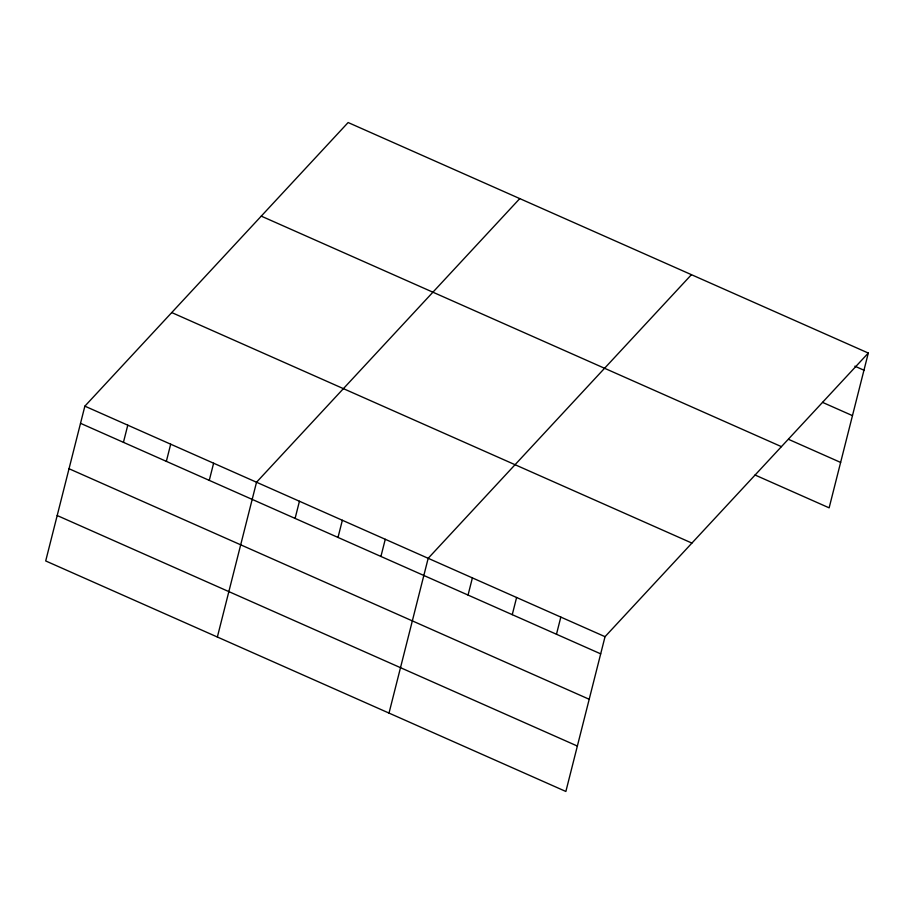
<?xml version="1.0" encoding="UTF-8"?>
<svg xmlns="http://www.w3.org/2000/svg" width="914" height="914" viewBox="0 0 914 914"><rect width="100%" height="100%" fill="white"/><g stroke="black" fill="none" stroke-linecap="round" stroke-linejoin="round"><path stroke-width="1.37" d="M84.865 406.159L45.7 560.945L565.869 791.467L605.034 636.681L868.3 353.055L348.131 122.533L84.865 406.159L605.034 636.681M123.436 442.342L127.777 425.181M166.348 461.364L170.69 444.193M209.272 480.376L213.613 463.215M217.361 637.024L256.526 482.238L519.78 198.601M295.096 518.409L299.438 501.249M338.009 537.432L342.35 520.272M380.921 556.455L385.262 539.294M389.01 713.091L428.175 558.305L691.441 274.68M468.048 595.06L472.389 577.899M512.263 614.654L516.604 597.493M556.477 634.259L560.819 617.087M868.3 353.055L829.135 507.841L755.01 474.994M854.853 366.183L863.959 370.216M822.554 402.377L852.465 415.63M788.611 439.371L840.629 462.427M261.255 216.127L781.424 446.649M171.741 312.565L691.909 543.087M80.523 423.319L600.692 653.853M69.03 468.733L589.199 699.267M57.194 515.53L577.362 746.053"/></g></svg>
